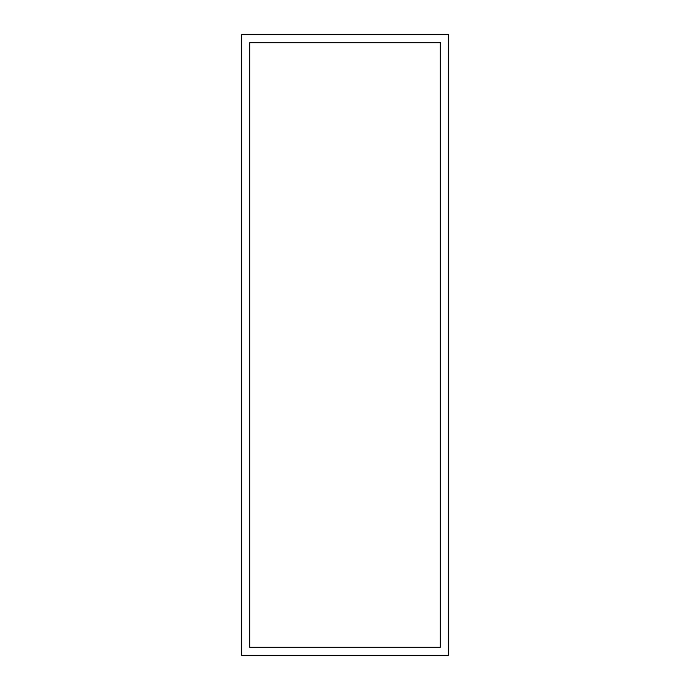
<?xml version="1.0" encoding="UTF-8"?>
<svg xmlns="http://www.w3.org/2000/svg" width="690" height="690" viewBox="0 0 690 690"><rect width="100%" height="100%" fill="white"/><g stroke="black" fill="none" stroke-linecap="round" stroke-linejoin="round"><path stroke-width="1.03" d="M448.5 34.5L241.5 34.5L241.5 655.5L448.5 655.5L448.5 34.5M440.462 42.538L249.538 42.538L249.538 647.462L440.462 647.462L440.462 42.538"/></g></svg>
